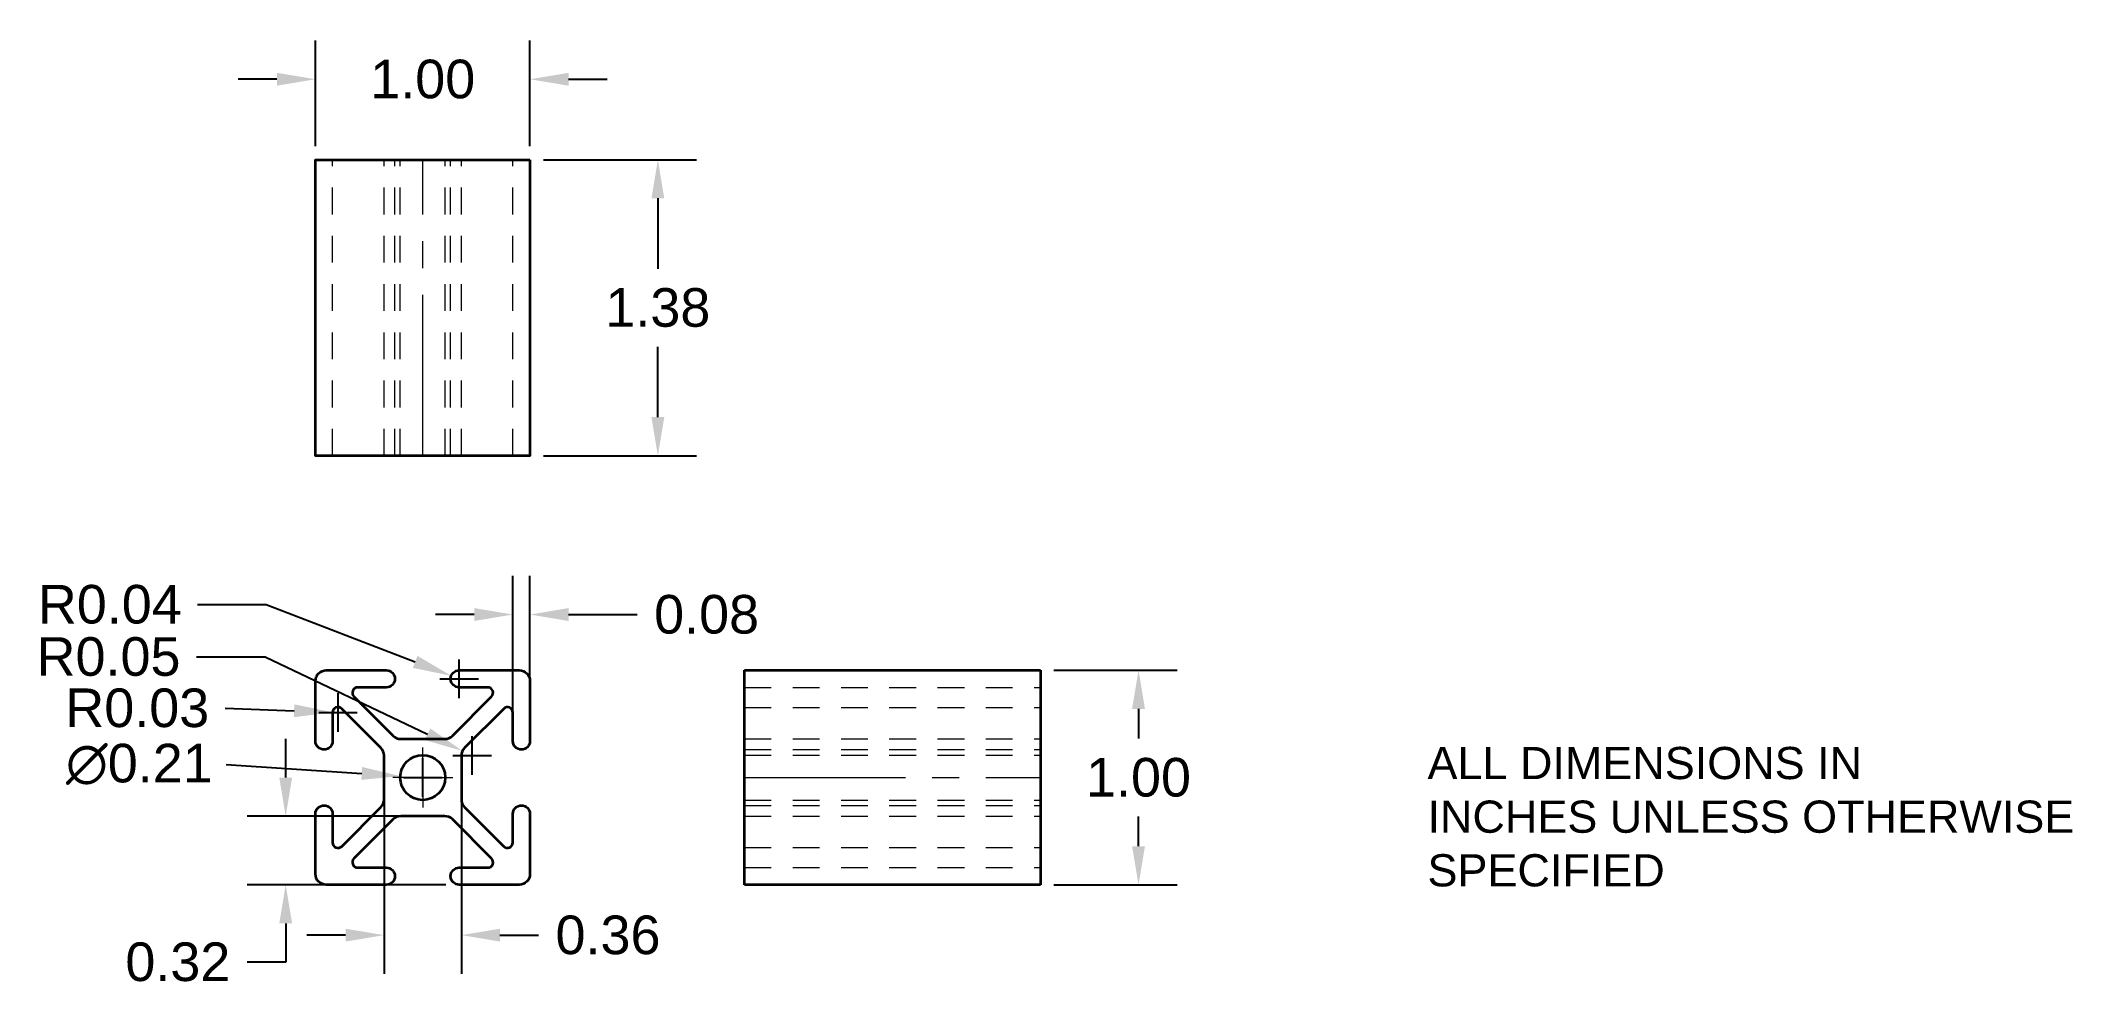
# Model space of a CAD drawing. Header units: inches. Extents: x -0.7 to 30.7, y -0.7 to 55.9.
# Drawn here: x 21.18 to 30.65, y 51.51 to 55.92 of the extents above; entities outside this region: 2.
import ezdxf

# ---------------------------------------------------------------- set-up
doc = ezdxf.new("R2010")
doc.units = ezdxf.units.IN
doc.header["$MEASUREMENT"] = 0
doc.linetypes.add('CENTER2', pattern=[1.125, 0.75, -0.125, 0.125, -0.125])
doc.linetypes.add('HIDDEN2', pattern=[0.1875, 0.125, -0.0625])
for name, color, linetype, lineweight in [('Center', 1, 'CENTER2', 13), ('Hidden', 3, 'HIDDEN2', 13), ('Visible', 6, 'Continuous', 35)]:
    doc.layers.add(name, color=color, linetype=linetype, lineweight=lineweight)
doc.layers.add('Text', color=7, linetype='Continuous', lineweight=35, true_color=0xa552a5)
doc.styles.get("Standard").update_dxf_attribs({"font": 'arial.ttf'})
doc.dimstyles.get("Standard").update_dxf_attribs({"dimtxt": 0.18, "dimasz": 0.18, "dimexe": 0.18, "dimexo": 0.0625, "dimgap": 0.09, "dimtad": 0, "dimtih": 1, "dimtoh": 1, "dimdec": 4, "dimzin": 0, "dimdsep": 46, "dimtxsty": 'Standard', "dimcen": 0.09, "dimadec": 0, "dimazin": 0, "dimtfac": 1, "dimtdec": 4, "dimtofl": 0, "dimtmove": 0, "dimatfit": 3, "dimfxl": 1, "dimtolj": 1, "dimtzin": 0, "dimarcsym": 0})

# ---------------------------------------------------------------- blocks, each defined once
blk = doc.blocks.new('*D42')
at = {"layer": 'Defpoints', "color": 0, "transparency": 16777216}
for p in [(23.4643, 55.7418), (22.4643, 55.3669), (23.4643, 55.3669)]:
    blk.add_point(p, dxfattribs=at)
at = {"layer": 'Text', "color": 0, "lineweight": -2, "transparency": 16777216}
for p, q in [((22.4643, 55.4294), (22.4643, 55.9218)), ((23.4643, 55.4294), (23.4643, 55.9218)), ((22.2843, 55.7418), (22.1043, 55.7418)), ((23.6443, 55.7418), (23.8243, 55.7418))]:
    blk.add_line(p, q, dxfattribs=at)
at = {"layer": 'Text', "color": 0, "transparency": 16777216}
for points in [[(22.2843, 55.7718), (22.2843, 55.7118), (22.4643, 55.7418)], [(23.6443, 55.7718), (23.6443, 55.7118), (23.4643, 55.7418)]]:
    blk.add_solid(points, dxfattribs=at)
at = {"layer": 'Text', "color": 0, "transparency": 16777216, "insert": (22.9643, 55.7418), "char_height": 0.18, "attachment_point": 5}
blk.add_mtext('\\A1;1.00', dxfattribs=at)
blk = doc.blocks.new('*D43')
at = {"layer": 'Defpoints', "color": 0, "transparency": 16777216}
for p in [(23.4643, 55.3669), (23.4643, 53.9869), (24.0604, 53.9869)]:
    blk.add_point(p, dxfattribs=at)
at = {"layer": 'Text', "color": 0, "lineweight": -2, "transparency": 16777216}
for p, q in [((23.5268, 55.3669), (24.2404, 55.3669)), ((24.0604, 55.1869), (24.0604, 54.8589)), ((24.0604, 54.1669), (24.0604, 54.4949)), ((23.5268, 53.9869), (24.2404, 53.9869))]:
    blk.add_line(p, q, dxfattribs=at)
at = {"layer": 'Text', "color": 0, "transparency": 16777216}
for points in [[(24.0304, 55.1869), (24.0904, 55.1869), (24.0604, 55.3669)], [(24.0304, 54.1669), (24.0904, 54.1669), (24.0604, 53.9869)]]:
    blk.add_solid(points, dxfattribs=at)
at = {"layer": 'Text', "color": 0, "transparency": 16777216, "insert": (24.0604, 54.6769), "char_height": 0.18, "attachment_point": 5}
blk.add_mtext('\\A1;1.38', dxfattribs=at)
blk = doc.blocks.new('*D44')
at = {"layer": 'Defpoints', "color": 0, "transparency": 16777216}
for p in [(25.8443, 52.9869), (25.8443, 51.9869), (26.3012, 51.9869)]:
    blk.add_point(p, dxfattribs=at)
at = {"layer": 'Text', "color": 0, "lineweight": -2, "transparency": 16777216}
for p, q in [((25.9068, 52.9869), (26.4812, 52.9869)), ((26.3012, 52.8069), (26.3012, 52.6688)), ((26.3012, 52.1669), (26.3012, 52.305)), ((25.9068, 51.9869), (26.4812, 51.9869))]:
    blk.add_line(p, q, dxfattribs=at)
at = {"layer": 'Text', "color": 0, "transparency": 16777216}
for points in [[(26.2712, 52.8069), (26.3312, 52.8069), (26.3012, 52.9869)], [(26.2712, 52.1669), (26.3312, 52.1669), (26.3012, 51.9869)]]:
    blk.add_solid(points, dxfattribs=at)
at = {"layer": 'Text', "color": 0, "transparency": 16777216, "insert": (26.3012, 52.4869), "char_height": 0.18, "attachment_point": 5}
blk.add_mtext('\\A1;1.00', dxfattribs=at)
blk = doc.blocks.new('*D46')
at = {"layer": 'Defpoints', "color": 0, "transparency": 16777216}
for p in [(22.8595, 52.4939), (23.069, 52.4799)]:
    blk.add_point(p, dxfattribs=at)
at = {"layer": 'Text', "color": 0, "lineweight": -2, "transparency": 16777216}
for p, q in [((22.9643, 52.3969), (22.9643, 52.5769)), ((22.0475, 52.5482), (22.6799, 52.5059)), ((22.8743, 52.4869), (23.0543, 52.4869))]:
    blk.add_line(p, q, dxfattribs=at)
at = {"layer": 'Text', "color": 0, "transparency": 16777216}
blk.add_solid([(22.6819, 52.5359), (22.6779, 52.476), (22.8595, 52.4939)], dxfattribs=at)
at = {"layer": 'Text', "color": 0, "transparency": 16777216, "insert": (21.6432, 52.5482), "char_height": 0.18, "attachment_point": 5}
blk.add_mtext('\\A1;∅0.21', dxfattribs=at)
blk = doc.blocks.new('*D47')
at = {"layer": 'Defpoints', "color": 0, "transparency": 16777216}
for p in [(23.1491, 52.6111), (23.1943, 52.5896)]:
    blk.add_point(p, dxfattribs=at)
at = {"layer": 'Text', "color": 0, "lineweight": -2, "transparency": 16777216}
for p, q in [((21.9101, 53.0498), (22.229, 53.0498)), ((22.229, 53.0498), (22.9866, 52.6886)), ((23.1943, 52.4996), (23.1943, 52.6796)), ((23.1043, 52.5896), (23.2843, 52.5896))]:
    blk.add_line(p, q, dxfattribs=at)
at = {"layer": 'Text', "color": 0, "transparency": 16777216}
blk.add_solid([(22.9996, 52.7157), (22.9737, 52.6615), (23.1491, 52.6111)], dxfattribs=at)
at = {"layer": 'Text', "color": 0, "transparency": 16777216, "insert": (21.4995, 53.0498), "char_height": 0.18, "attachment_point": 5}
blk.add_mtext('\\A1;R0.05', dxfattribs=at)
blk = doc.blocks.new('*D48')
at = {"layer": 'Defpoints', "color": 0, "transparency": 16777216}
for p in [(23.0969, 52.9613), (23.1343, 52.9469)]:
    blk.add_point(p, dxfattribs=at)
at = {"layer": 'Text', "color": 0, "lineweight": -2, "transparency": 16777216}
for p, q in [((21.915, 53.2934), (22.2349, 53.2934)), ((22.2349, 53.2934), (22.929, 53.026)), ((23.1343, 52.8569), (23.1343, 53.0369)), ((23.0443, 52.9469), (23.2243, 52.9469))]:
    blk.add_line(p, q, dxfattribs=at)
at = {"layer": 'Text', "color": 0, "transparency": 16777216}
blk.add_solid([(22.9398, 53.054), (22.9182, 52.998), (23.0969, 52.9613)], dxfattribs=at)
at = {"layer": 'Text', "color": 0, "transparency": 16777216, "insert": (21.5054, 53.2934), "char_height": 0.18, "attachment_point": 5}
blk.add_mtext('\\A1;R0.04', dxfattribs=at)
blk = doc.blocks.new('*D49')
at = {"layer": 'Defpoints', "color": 0, "transparency": 16777216}
for p in [(22.5443, 52.791), (22.5693, 52.79)]:
    blk.add_point(p, dxfattribs=at)
at = {"layer": 'Text', "color": 0, "lineweight": -2, "transparency": 16777216}
for p, q in [((22.5693, 52.7), (22.5693, 52.88)), ((22.0435, 52.8107), (22.3644, 52.798)), ((22.4793, 52.79), (22.6593, 52.79))]:
    blk.add_line(p, q, dxfattribs=at)
at = {"layer": 'Text', "color": 0, "transparency": 16777216}
blk.add_solid([(22.3656, 52.828), (22.3632, 52.7681), (22.5443, 52.791)], dxfattribs=at)
at = {"layer": 'Text', "color": 0, "transparency": 16777216, "insert": (21.6335, 52.8107), "char_height": 0.18, "attachment_point": 5}
blk.add_mtext('\\A1;R0.03', dxfattribs=at)
blk = doc.blocks.new('*D50')
at = {"layer": 'Defpoints', "color": 0, "transparency": 16777216}
for p in [(22.9643, 52.3069), (22.3255, 51.9869), (23.1343, 51.9869)]:
    blk.add_point(p, dxfattribs=at)
at = {"layer": 'Text', "color": 0, "lineweight": -2, "transparency": 16777216}
for p, q in [((22.3255, 52.4869), (22.3255, 52.6669)), ((22.9018, 52.3069), (22.1455, 52.3069)), ((23.0718, 51.9869), (22.1455, 51.9869)), ((22.3255, 51.8069), (22.3255, 51.6269)), ((22.3255, 51.6269), (22.1455, 51.6269))]:
    blk.add_line(p, q, dxfattribs=at)
at = {"layer": 'Text', "color": 0, "transparency": 16777216}
for points in [[(22.2955, 52.4869), (22.3555, 52.4869), (22.3255, 52.3069)], [(22.2955, 51.8069), (22.3555, 51.8069), (22.3255, 51.9869)]]:
    blk.add_solid(points, dxfattribs=at)
at = {"layer": 'Text', "color": 0, "transparency": 16777216, "insert": (21.8227, 51.6269), "char_height": 0.18, "attachment_point": 5}
blk.add_mtext('\\A1;0.32', dxfattribs=at)
blk = doc.blocks.new('*D51')
at = {"layer": 'Defpoints', "color": 0, "transparency": 16777216}
for p in [(23.4643, 53.2467), (23.3843, 52.6569), (23.4643, 52.6569)]:
    blk.add_point(p, dxfattribs=at)
at = {"layer": 'Text', "color": 0, "lineweight": -2, "transparency": 16777216}
for p, q in [((23.3843, 52.7194), (23.3843, 53.4267)), ((23.4643, 52.7194), (23.4643, 53.4267)), ((23.2043, 53.2467), (23.0243, 53.2467)), ((23.6443, 53.2467), (23.9636, 53.2467))]:
    blk.add_line(p, q, dxfattribs=at)
at = {"layer": 'Text', "color": 0, "transparency": 16777216}
for points in [[(23.2043, 53.2767), (23.2043, 53.2167), (23.3843, 53.2467)], [(23.6443, 53.2767), (23.6443, 53.2167), (23.4643, 53.2467)]]:
    blk.add_solid(points, dxfattribs=at)
at = {"layer": 'Text', "color": 0, "transparency": 16777216, "insert": (24.2876, 53.2467), "char_height": 0.18, "attachment_point": 5}
blk.add_mtext('\\A1;0.08', dxfattribs=at)
blk = doc.blocks.new('*D52')
at = {"layer": 'Defpoints', "color": 0, "transparency": 16777216}
for p in [(22.7843, 52.4869), (23.1443, 52.4869), (23.1443, 51.7522)]:
    blk.add_point(p, dxfattribs=at)
at = {"layer": 'Text', "color": 0, "lineweight": -2, "transparency": 16777216}
for p, q in [((22.7843, 52.4244), (22.7843, 51.5722)), ((23.1443, 52.4244), (23.1443, 51.5722)), ((22.6043, 51.7522), (22.4243, 51.7522)), ((23.3243, 51.7522), (23.5043, 51.7522))]:
    blk.add_line(p, q, dxfattribs=at)
at = {"layer": 'Text', "color": 0, "transparency": 16777216}
for points in [[(22.6043, 51.7822), (22.6043, 51.7222), (22.7843, 51.7522)], [(23.3243, 51.7822), (23.3243, 51.7222), (23.1443, 51.7522)]]:
    blk.add_solid(points, dxfattribs=at)
at = {"layer": 'Text', "color": 0, "transparency": 16777216, "insert": (23.828, 51.7522), "char_height": 0.18, "attachment_point": 5}
blk.add_mtext('\\A1;0.36', dxfattribs=at)

msp = doc.modelspace()

# ---------------------------------------------------------------- linework, layer by layer
at = {"layer": 'Center'}
for p, q in [((22.9643, 53.9869), (22.9643, 55.3669)), ((22.9643, 52.4869), (22.9643, 52.6269)), ((22.9643, 52.4869), (22.8243, 52.4869)), ((22.9643, 52.4869), (22.9643, 52.3469)), ((22.9643, 52.4869), (23.1043, 52.4869)), ((22.9643, 52.4869), (23.0693, 52.4869)), ((24.4643, 52.4869), (25.8443, 52.4869))]:
    msp.add_line(p, q, dxfattribs=at)
at = {"layer": 'Hidden'}
for p, q in [((22.5443, 53.9869), (22.5443, 55.3669)), ((22.7843, 53.9869), (22.7843, 55.3669)), ((22.8343, 53.9869), (22.8343, 55.3669)), ((22.8593, 53.9869), (22.8593, 55.3669)), ((23.0693, 53.9869), (23.0693, 55.3669)), ((23.0943, 53.9869), (23.0943, 55.3669)), ((23.1443, 53.9869), (23.1443, 55.3669)), ((23.3843, 53.9869), (23.3843, 55.3669)), ((24.4643, 52.9069), (25.8443, 52.9069)), ((24.4643, 52.8131), (25.8443, 52.8131)), ((24.4643, 52.6669), (25.8443, 52.6669)), ((24.4643, 52.6169), (25.8443, 52.6169)), ((24.4643, 52.5919), (25.8443, 52.5919)), ((24.4643, 52.3819), (25.8443, 52.3819)), ((24.4643, 52.3569), (25.8443, 52.3569)), ((24.4643, 52.3069), (25.8443, 52.3069)), ((24.4643, 52.1607), (25.8443, 52.1607)), ((24.4643, 52.0669), (25.8443, 52.0669))]:
    msp.add_line(p, q, dxfattribs=at)
at = {"layer": 'Visible'}
for p, q in [((23.4643, 53.9869), (22.4643, 53.9869)), ((24.4643, 51.9869), (24.4643, 52.9869)), ((24.4643, 51.9869), (24.4643, 52.9869)), ((24.4643, 52.9869), (25.8443, 52.9869)), ((25.8443, 52.9869), (25.8443, 51.9869)), ((25.8443, 51.9869), (24.4643, 51.9869))]:
    msp.add_line(p, q, dxfattribs=at)
msp.add_lwpolyline([(23.4643, 55.3669), (23.4643, 53.9869), (22.4643, 53.9869), (22.4643, 55.3669)], close=True, dxfattribs=at)
msp.add_lwpolyline([(22.7843, 52.5896, 0.198912), (22.7696, 52.625), (22.5869, 52.8076, 0.668179), (22.5443, 52.79), (22.5443, 52.6569, -1), (22.4643, 52.6569), (22.4643, 52.9369, -0.414214), (22.5143, 52.9869), (22.5208, 52.9869), (22.7943, 52.9869, -1), (22.7943, 52.9069), (22.6612, 52.9069, 0.668179), (22.6435, 52.8642), (22.8262, 52.6815, 0.198912), (22.8615, 52.6669), (23.067, 52.6669, 0.198912), (23.1023, 52.6815), (23.285, 52.8642, 0.668179), (23.2673, 52.9069), (23.1343, 52.9069, -1), (23.1343, 52.9869), (23.4143, 52.9869, -0.414214), (23.4643, 52.9369), (23.4643, 52.6569, -1), (23.3843, 52.6569), (23.3843, 52.79, 0.668179), (23.3416, 52.8076), (23.1589, 52.625, 0.198912), (23.1443, 52.5896), (23.1443, 52.3842, 0.198912), (23.1589, 52.3488), (23.3416, 52.1661, 0.668179), (23.3843, 52.1838), (23.3843, 52.3169, -1), (23.4643, 52.3169), (23.4643, 52.0369, -0.414214), (23.4143, 51.9869), (23.1343, 51.9869, -1), (23.1343, 52.0669), (23.2673, 52.0669, 0.668179), (23.285, 52.1096), (23.1023, 52.2922, 0.198912), (23.067, 52.3069), (22.8615, 52.3069, 0.198912), (22.8262, 52.2922), (22.6435, 52.1096, 0.668179), (22.6612, 52.0669), (22.7943, 52.0669, -1), (22.7943, 51.9869), (22.5143, 51.9869, -0.414214), (22.4643, 52.0369), (22.4643, 52.3169, -1), (22.5443, 52.3169), (22.5443, 52.1838, 0.668179), (22.5869, 52.1661), (22.7696, 52.3488, 0.198912), (22.7843, 52.3842)], format="xyb", close=True, dxfattribs=at)
msp.add_circle((22.9643, 52.4869), 0.105, dxfattribs=at)
for radius in [0.7, 0.62]:
    msp.add_arc((0, 0), radius, 0, 0, dxfattribs=at)

# ---------------------------------------------------------------- texts
at = {"layer": 'Text', "insert": (27.6484, 52.6295), "char_height": 0.15, "attachment_point": 1}
msp.add_mtext_dynamic_manual_height_columns('ALL DIMENSIONS IN \\PINCHES UNLESS OTHERWISE SPECIFIED', width=3.028842, gutter_width=1, heights=[0], dxfattribs=at)

# ---------------------------------------------------------------- dimensions: what is measured, and where the dimension line sits
at = {"layer": 'Text'}
for base, p1, p2, picture, middle in [((23.4643, 55.7418), (22.4643, 55.3669), (23.4643, 55.3669), '*D42', (22.9643, 55.7418)), ((23.1443, 51.7522), (22.7843, 52.4869), (23.1443, 52.4869), '*D52', (23.828, 51.7522))]:
    dim = msp.add_linear_dim(base=base, p1=p1, p2=p2, dimstyle='Standard', override={"dimdec": 2}, dxfattribs=at)
    dim.commit()
    dim.dimension.update_dxf_attribs({"geometry": picture, "text_midpoint": middle})
for base, p1, p2, picture, middle in [((24.0604, 53.9869), (23.4643, 55.3669), (23.4643, 53.9869), '*D43', (24.0604, 54.6769)), ((26.3012, 51.9869), (25.8443, 52.9869), (25.8443, 51.9869), '*D44', (26.3012, 52.4869)), ((22.3255, 51.9869), (22.9643, 52.3069), (23.1343, 51.9869), '*D50', (21.8227, 51.6269))]:
    dim = msp.add_linear_dim(base=base, p1=p1, p2=p2, angle=90, dimstyle='Standard', override={"dimdec": 2}, dxfattribs=at)
    dim.commit()
    dim.dimension.update_dxf_attribs({"geometry": picture, "text_midpoint": middle})
dim = msp.add_linear_dim(base=(23.4643, 53.2467), p1=(23.3843, 52.6569), p2=(23.4643, 52.6569), dimstyle='Standard', override={"dimdec": 2}, dxfattribs=at)
dim.commit()
dim.dimension.update_dxf_attribs({"geometry": '*D51', "text_midpoint": (24.2876, 53.2467), "dimtype": 160})
for center, mpoint, picture, middle in [((23.1343, 52.9469), (23.0969, 52.9613), '*D48', (21.5054, 53.2934)), ((23.1943, 52.5896), (23.1491, 52.6111), '*D47', (21.4995, 53.0498)), ((22.5693, 52.79), (22.5443, 52.791), '*D49', (22.0435, 52.8107))]:
    dim = msp.add_radius_dim(center=center, mpoint=mpoint, dimstyle='Standard', override={"dimdec": 2}, dxfattribs=at)
    dim.commit()
    dim.dimension.update_dxf_attribs({"geometry": picture, "text_midpoint": middle, "dimtype": 164})
dim = msp.add_diameter_dim_2p(p1=(23.069, 52.4799), p2=(22.8595, 52.4939), dimstyle='Standard', override={"dimdec": 2}, dxfattribs=at)
dim.commit()
dim.dimension.update_dxf_attribs({"geometry": '*D46', "text_midpoint": (22.0475, 52.5482), "dimtype": 163})

doc.saveas('drawing.dxf')
